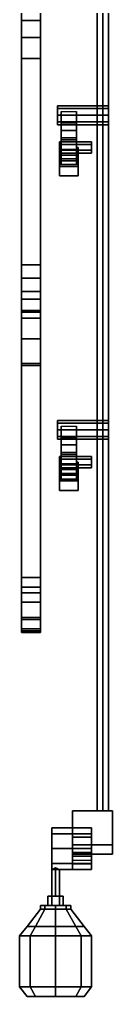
# Model space of a CAD drawing. Extents: x -1.5 to 1.4, y -6 to 6.3.
# Drawn here: x -1.01 to -0.52, y -6 to -0.85 of the extents above; entities that cross this region are included whole.
import ezdxf

# ---------------------------------------------------------------- set-up
doc = ezdxf.new("R2010")
doc.units = 0
doc.layers.add('B2', color=1, linetype='CONTINUOUS')
doc.layers.add('S2', color=5, linetype='CONTINUOUS')

msp = doc.modelspace()

# ---------------------------------------------------------------- linework, layer by layer
at = {"layer": 'B2'}
for points in [[(-1, -0.85, 0.45), (-1, -0.85, 0.22), (-1, -0.7, 0.16), (-1, -0.7, 0.46)], [(-1, -0.7, 0.16), (-1, -0.85, 0.22), (-0.9, -0.85, 0.22), (-0.9, -0.7, 0.16)], [(-0.9, -0.7, 0.46), (-0.9, -0.85, 0.45), (-1, -0.85, 0.45), (-1, -0.7, 0.46)], [(-0.9, -0.7, 0.16), (-0.9, -0.85, 0.22), (-0.9, -0.85, 0.45), (-0.9, -0.7, 0.46)], [(-1, -0.94, 0.47), (-1, -0.94, 0.22), (-1, -0.85, 0.22), (-1, -0.85, 0.45)], [(-1, -0.85, 0.22), (-1, -0.94, 0.22), (-0.9, -0.94, 0.22), (-0.9, -0.85, 0.22)], [(-0.9, -0.85, 0.45), (-0.9, -0.94, 0.47), (-1, -0.94, 0.47), (-1, -0.85, 0.45)], [(-0.9, -0.85, 0.22), (-0.9, -0.94, 0.22), (-0.9, -0.94, 0.47), (-0.9, -0.85, 0.45)], [(-1, -1.05, 0.39), (-1, -1.05, 0.29), (-1, -0.94, 0.22), (-1, -0.94, 0.47)], [(-1, -0.94, 0.22), (-1, -1.05, 0.29), (-0.9, -1.05, 0.29), (-0.9, -0.94, 0.22)], [(-0.9, -0.94, 0.47), (-0.9, -1.05, 0.39), (-1, -1.05, 0.39), (-1, -0.94, 0.47)], [(-0.9, -0.94, 0.22), (-0.9, -1.05, 0.29), (-0.9, -1.05, 0.39), (-0.9, -0.94, 0.47)], [(-0.9, -1.05, 0.39), (-0.9, -2.14, 0.39), (-1, -2.14, 0.39), (-1, -1.05, 0.39)], [(-1, -1.05, 0.29), (-1, -2.14, 0.29), (-0.9, -2.14, 0.29), (-0.9, -1.05, 0.29)], [(-1, -2.14, 0.39), (-1, -2.14, 0.29), (-1, -1.05, 0.29), (-1, -1.05, 0.39)], [(-0.9, -1.05, 0.29), (-0.9, -2.14, 0.29), (-0.9, -2.14, 0.39), (-0.9, -1.05, 0.39)], [(-1, -2.21, 0.46), (-1, -2.21, 0.23), (-1, -2.14, 0.29), (-1, -2.14, 0.39)], [(-1, -2.14, 0.29), (-1, -2.21, 0.23), (-0.9, -2.21, 0.23), (-0.9, -2.14, 0.29)], [(-0.9, -2.14, 0.39), (-0.9, -2.21, 0.46), (-1, -2.21, 0.46), (-1, -2.14, 0.39)], [(-0.9, -2.14, 0.29), (-0.9, -2.21, 0.23), (-0.9, -2.21, 0.46), (-0.9, -2.14, 0.39)], [(-1, -2.38, 0.46), (-1, -2.28, 0.21), (-1, -2.21, 0.23), (-1, -2.21, 0.46)], [(-1, -2.21, 0.23), (-1, -2.28, 0.21), (-0.9, -2.28, 0.21), (-0.9, -2.21, 0.23)], [(-0.9, -2.21, 0.46), (-0.9, -2.38, 0.46), (-1, -2.38, 0.46), (-1, -2.21, 0.46)], [(-0.9, -2.21, 0.23), (-0.9, -2.28, 0.21), (-0.9, -2.38, 0.46), (-0.9, -2.21, 0.46)], [(-1, -2.39, 0.24), (-1, -2.32, 0.21), (-1, -2.28, 0.21), (-1, -2.38, 0.46)], [(-1, -2.28, 0.21), (-1, -2.32, 0.21), (-0.9, -2.32, 0.21), (-0.9, -2.28, 0.21)], [(-0.9, -2.28, 0.21), (-0.9, -2.32, 0.21), (-0.9, -2.39, 0.24), (-0.9, -2.38, 0.46)], [(-0.9, -2.39, 0.24), (-0.9, -2.32, 0.21), (-1, -2.32, 0.21), (-1, -2.39, 0.24)], [(-1, -2.53, 0.24), (-1, -2.39, 0.24), (-1, -2.38, 0.46), (-1, -2.42, 0.43)], [(-1, -2.42, 0.43), (-1, -2.38, 0.46), (-0.9, -2.38, 0.46), (-0.9, -2.42, 0.43)], [(-0.9, -2.53, 0.24), (-0.9, -2.39, 0.24), (-1, -2.39, 0.24), (-1, -2.53, 0.24)], [(-1, -2.66, 0.29), (-1, -2.53, 0.24), (-1, -2.42, 0.43), (-1, -2.53, 0.42)], [(-1, -2.53, 0.42), (-1, -2.42, 0.43), (-0.9, -2.42, 0.43), (-0.9, -2.53, 0.42)], [(-0.9, -2.38, 0.46), (-0.9, -2.39, 0.24), (-0.9, -2.53, 0.24), (-0.9, -2.42, 0.43)], [(-0.9, -2.42, 0.43), (-0.9, -2.53, 0.24), (-0.9, -2.66, 0.29), (-0.9, -2.53, 0.42)], [(-1, -2.67, 0.29), (-1, -2.66, 0.29), (-1, -2.53, 0.42), (-1, -2.67, 0.37)], [(-0.9, -2.66, 0.29), (-0.9, -2.53, 0.24), (-1, -2.53, 0.24), (-1, -2.66, 0.29)], [(-1, -2.67, 0.37), (-1, -2.53, 0.42), (-0.9, -2.53, 0.42), (-0.9, -2.67, 0.37)], [(-0.9, -2.53, 0.42), (-0.9, -2.66, 0.29), (-0.9, -2.67, 0.29), (-0.9, -2.67, 0.37)], [(-0.9, -2.67, 0.29), (-0.9, -2.66, 0.29), (-1, -2.66, 0.29), (-1, -2.67, 0.29)], [(-1, -3.79, 0.37), (-1, -3.79, 0.29), (-1, -2.67, 0.29), (-1, -2.67, 0.37)], [(-1, -2.67, 0.29), (-1, -3.79, 0.29), (-0.9, -3.79, 0.29), (-0.9, -2.67, 0.29)], [(-0.9, -2.67, 0.37), (-0.9, -3.79, 0.37), (-1, -3.79, 0.37), (-1, -2.67, 0.37)], [(-0.9, -2.67, 0.29), (-0.9, -3.79, 0.29), (-0.9, -3.79, 0.37), (-0.9, -2.67, 0.37)], [(-1, -3.84, 0.39), (-1, -3.84, 0.26), (-1, -3.79, 0.29), (-1, -3.79, 0.37)], [(-1, -3.79, 0.29), (-1, -3.84, 0.26), (-0.9, -3.84, 0.26), (-0.9, -3.79, 0.29)], [(-0.9, -3.79, 0.37), (-0.9, -3.84, 0.39), (-1, -3.84, 0.39), (-1, -3.79, 0.37)], [(-0.9, -3.79, 0.29), (-0.9, -3.84, 0.26), (-0.9, -3.84, 0.39), (-0.9, -3.79, 0.37)], [(-1, -3.87, 0.44), (-1, -3.87, 0.23), (-1, -3.84, 0.26), (-1, -3.84, 0.39)], [(-1, -3.84, 0.26), (-1, -3.87, 0.23), (-0.9, -3.87, 0.23), (-0.9, -3.84, 0.26)], [(-0.9, -3.84, 0.39), (-0.9, -3.87, 0.44), (-1, -3.87, 0.44), (-1, -3.84, 0.39)], [(-0.9, -3.84, 0.26), (-0.9, -3.87, 0.23), (-0.9, -3.87, 0.44), (-0.9, -3.84, 0.39)], [(-1, -4.01, 0.44), (-1, -3.92, 0.22), (-1, -3.87, 0.23), (-1, -3.87, 0.44)], [(-1, -3.87, 0.23), (-1, -3.92, 0.22), (-0.9, -3.92, 0.22), (-0.9, -3.87, 0.23)], [(-0.9, -3.87, 0.44), (-0.9, -4.01, 0.44), (-1, -4.01, 0.44), (-1, -3.87, 0.44)], [(-0.9, -3.87, 0.23), (-0.9, -3.92, 0.22), (-0.9, -4.01, 0.44), (-0.9, -3.87, 0.44)], [(-1, -4.07, 0.37), (-1, -4, 0.22), (-1, -3.92, 0.22), (-1, -4.01, 0.44)], [(-1, -3.92, 0.22), (-1, -4, 0.22), (-0.9, -4, 0.22), (-0.9, -3.92, 0.22)], [(-0.9, -3.92, 0.22), (-0.9, -4, 0.22), (-0.9, -4.07, 0.37), (-0.9, -4.01, 0.44)], [(-1, -4.08, 0.31), (-1, -4.06, 0.25), (-1, -4, 0.22), (-1, -4.07, 0.37)], [(-1, -4, 0.22), (-1, -4.06, 0.25), (-0.9, -4.06, 0.25), (-0.9, -4, 0.22)], [(-0.9, -4.01, 0.44), (-0.9, -4.07, 0.37), (-1, -4.07, 0.37), (-1, -4.01, 0.44)], [(-0.9, -4, 0.22), (-0.9, -4.06, 0.25), (-0.9, -4.08, 0.31), (-0.9, -4.07, 0.37)], [(-0.9, -4.08, 0.31), (-0.9, -4.06, 0.25), (-1, -4.06, 0.25), (-1, -4.08, 0.31)], [(-0.9, -4.07, 0.37), (-0.9, -4.08, 0.31), (-1, -4.08, 0.31), (-1, -4.07, 0.37)]]:
    msp.add_3dface(points, dxfattribs=at)
at = {"layer": 'S2'}
for points in [[(-0.57, 3.56, 0.15), (-0.6, 3.56, 0.18), (-0.6, -5.02, 0.18), (-0.57, -5.02, 0.15)], [(-0.6, 3.56, 0.18), (-0.57, 3.56, 0.21), (-0.57, -5.02, 0.21), (-0.6, -5.02, 0.18)], [(-0.54, 3.56, 0.18), (-0.57, 3.56, 0.15), (-0.57, -5.02, 0.15), (-0.54, -5.02, 0.18)], [(-0.57, 3.56, 0.21), (-0.54, 3.56, 0.18), (-0.54, -5.02, 0.18), (-0.57, -5.02, 0.21)], [(-0.81, -1.3, 0.18), (-0.81, -1.3146, 0.1446), (-0.54, -1.3146, 0.1446), (-0.54, -1.3, 0.18)], [(-0.81, -1.3146, 0.2154), (-0.81, -1.3, 0.18), (-0.54, -1.3, 0.18), (-0.54, -1.3146, 0.2154)], [(-0.81, -1.35, 0.23), (-0.81, -1.3146, 0.2154), (-0.54, -1.3146, 0.2154), (-0.54, -1.35, 0.23)], [(-0.81, -1.3146, 0.1446), (-0.81, -1.35, 0.13), (-0.54, -1.35, 0.13), (-0.54, -1.3146, 0.1446)], [(-0.79, -1.48, 0.42), (-0.79, -1.4, 0.21), (-0.79, -1.33, 0.21), (-0.79, -1.39, 0.61)], [(-0.79, -1.39, 0.61), (-0.79, -1.33, 0.21), (-0.71, -1.33, 0.21), (-0.71, -1.39, 0.61)], [(-0.71, -1.33, 0.21), (-0.71, -1.4, 0.21), (-0.71, -1.48, 0.42), (-0.71, -1.39, 0.61)], [(-0.54, -1.35, 0.23), (-0.54, -1.3146, 0.2154), (-0.54, -1.3, 0.18), (-0.54, -1.3854, 0.2154)], [(-0.54, -1.3854, 0.2154), (-0.54, -1.3, 0.18), (-0.54, -1.3146, 0.1446), (-0.54, -1.4, 0.18)], [(-0.54, -1.4, 0.18), (-0.54, -1.3146, 0.1446), (-0.54, -1.35, 0.13), (-0.54, -1.3854, 0.1446)], [(-0.81, -1.3854, 0.2154), (-0.81, -1.35, 0.23), (-0.54, -1.35, 0.23), (-0.54, -1.3854, 0.2154)], [(-0.81, -1.35, 0.13), (-0.81, -1.3854, 0.1446), (-0.54, -1.3854, 0.1446), (-0.54, -1.35, 0.13)], [(-0.81, -1.3854, 0.1446), (-0.81, -1.4, 0.18), (-0.54, -1.4, 0.18), (-0.54, -1.3854, 0.1446)], [(-0.81, -1.4, 0.18), (-0.81, -1.3854, 0.2154), (-0.54, -1.3854, 0.2154), (-0.54, -1.4, 0.18)], [(-0.79, -1.53, 0.37), (-0.79, -1.48, 0.42), (-0.79, -1.39, 0.61), (-0.79, -1.43, 0.8)], [(-0.79, -1.43, 0.8), (-0.79, -1.39, 0.61), (-0.71, -1.39, 0.61), (-0.71, -1.43, 0.8)], [(-0.71, -1.39, 0.61), (-0.71, -1.48, 0.42), (-0.71, -1.53, 0.37), (-0.71, -1.43, 0.8)], [(-0.71, -1.48, 0.42), (-0.71, -1.4, 0.21), (-0.79, -1.4, 0.21), (-0.79, -1.48, 0.42)], [(-0.79, -1.58, 1.11), (-0.79, -1.49, 0.86), (-0.79, -1.43, 0.8), (-0.79, -1.47, 1.12)], [(-0.79, -1.47, 1.12), (-0.79, -1.43, 0.8), (-0.71, -1.43, 0.8), (-0.71, -1.47, 1.12)], [(-0.79, -1.61, 0.36), (-0.79, -1.53, 0.37), (-0.79, -1.43, 0.8), (-0.79, -1.53, 0.56)], [(-0.79, -1.52, 0.7), (-0.79, -1.53, 0.56), (-0.79, -1.43, 0.8), (-0.79, -1.49, 0.86)], [(-0.71, -1.43, 0.8), (-0.71, -1.49, 0.86), (-0.71, -1.58, 1.11), (-0.71, -1.47, 1.12)], [(-0.71, -1.43, 0.8), (-0.71, -1.53, 0.37), (-0.71, -1.61, 0.36), (-0.71, -1.53, 0.56)], [(-0.71, -1.43, 0.8), (-0.71, -1.53, 0.56), (-0.71, -1.52, 0.7), (-0.71, -1.49, 0.86)], [(-0.8, -1.505, 1.076), (-0.8, -1.49, 1.05), (-0.63, -1.49, 1.05), (-0.63, -1.505, 1.076)], [(-0.8, -1.49, 1.05), (-0.8, -1.505, 1.024), (-0.63, -1.505, 1.024), (-0.63, -1.49, 1.05)], [(-0.71, -1.47, 1.12), (-0.71, -1.58, 1.11), (-0.79, -1.58, 1.11), (-0.79, -1.47, 1.12)], [(-0.71, -1.53, 0.37), (-0.71, -1.48, 0.42), (-0.79, -1.48, 0.42), (-0.79, -1.53, 0.37)], [(-0.79, -1.58, 1.11), (-0.79, -1.55, 0.87), (-0.79, -1.49, 0.86), (-0.79, -1.58, 1.11)], [(-0.79, -1.55, 0.87), (-0.79, -1.52, 0.7), (-0.79, -1.49, 0.86)], [(-0.71, -1.49, 0.86), (-0.71, -1.55, 0.87), (-0.71, -1.58, 1.11)], [(-0.71, -1.49, 0.86), (-0.71, -1.52, 0.7), (-0.71, -1.55, 0.87), (-0.71, -1.49, 0.86)], [(-0.63, -1.535, 1.076), (-0.63, -1.505, 1.076), (-0.63, -1.49, 1.05), (-0.63, -1.55, 1.05)], [(-0.63, -1.55, 1.05), (-0.63, -1.49, 1.05), (-0.63, -1.505, 1.024), (-0.63, -1.535, 1.024)], [(-0.8, -1.535, 1.076), (-0.8, -1.505, 1.076), (-0.63, -1.505, 1.076), (-0.63, -1.535, 1.076)], [(-0.8, -1.505, 1.024), (-0.8, -1.535, 1.024), (-0.63, -1.535, 1.024), (-0.63, -1.505, 1.024)], [(-0.8, -1.62, 0.34), (-0.8, -1.61, 0.36), (-0.8, -1.53, 0.56), (-0.8, -1.52, 0.7)], [(-0.8, -1.67, 0.35), (-0.8, -1.62, 0.34), (-0.8, -1.52, 0.7), (-0.8, -1.59, 0.54)], [(-0.8, -1.55, 0.87), (-0.8, -1.52, 0.7), (-0.79, -1.52, 0.7), (-0.79, -1.55, 0.87)], [(-0.8, -1.52, 0.7), (-0.8, -1.53, 0.56), (-0.79, -1.53, 0.56), (-0.79, -1.52, 0.7)], [(-0.8, -1.59, 0.54), (-0.8, -1.52, 0.7), (-0.8, -1.55, 0.87), (-0.8, -1.58, 0.65)], [(-0.8, -1.53, 0.56), (-0.8, -1.61, 0.36), (-0.79, -1.61, 0.36), (-0.79, -1.53, 0.56)], [(-0.8, -1.55, 1.05), (-0.8, -1.535, 1.076), (-0.63, -1.535, 1.076), (-0.63, -1.55, 1.05)], [(-0.8, -1.535, 1.024), (-0.8, -1.55, 1.05), (-0.63, -1.55, 1.05), (-0.63, -1.535, 1.024)], [(-0.71, -1.61, 0.36), (-0.71, -1.53, 0.37), (-0.79, -1.53, 0.37), (-0.79, -1.61, 0.36)], [(-0.71, -1.55, 0.87), (-0.71, -1.52, 0.7), (-0.7, -1.52, 0.7), (-0.7, -1.55, 0.87)], [(-0.71, -1.52, 0.7), (-0.71, -1.53, 0.56), (-0.7, -1.53, 0.56), (-0.7, -1.52, 0.7)], [(-0.7, -1.61, 0.36), (-0.7, -1.53, 0.56), (-0.71, -1.53, 0.56), (-0.71, -1.61, 0.36)], [(-0.7, -1.53, 0.56), (-0.7, -1.61, 0.36), (-0.7, -1.62, 0.34), (-0.7, -1.52, 0.7)], [(-0.7, -1.52, 0.7), (-0.7, -1.62, 0.34), (-0.7, -1.67, 0.35), (-0.7, -1.59, 0.54)], [(-0.7, -1.55, 0.87), (-0.7, -1.52, 0.7), (-0.7, -1.59, 0.54), (-0.7, -1.58, 0.65)], [(-0.8, -1.58, 0.65), (-0.8, -1.55, 0.87), (-0.8, -1.56, 0.91), (-0.8, -1.58, 0.78)], [(-0.8, -1.56, 0.91), (-0.8, -1.55, 0.87), (-0.7, -1.55, 0.87), (-0.7, -1.56, 0.91)], [(-0.8, -1.58, 0.78), (-0.8, -1.56, 0.91), (-0.8, -1.62, 0.91), (-0.8, -1.58, 0.78)], [(-0.8, -1.62, 0.91), (-0.8, -1.56, 0.91), (-0.7, -1.56, 0.91), (-0.7, -1.62, 0.91)], [(-0.8, -1.58, 0.78), (-0.8, -1.62, 0.91), (-0.7, -1.62, 0.91), (-0.7, -1.58, 0.78)], [(-0.7, -1.58, 0.78), (-0.7, -1.58, 0.65), (-0.8, -1.58, 0.65), (-0.8, -1.58, 0.78)], [(-0.7, -1.58, 0.78), (-0.7, -1.58, 0.78), (-0.8, -1.58, 0.78)], [(-0.7, -1.58, 0.65), (-0.7, -1.59, 0.54), (-0.8, -1.59, 0.54), (-0.8, -1.58, 0.65)], [(-0.7, -1.59, 0.54), (-0.7, -1.67, 0.35), (-0.8, -1.67, 0.35), (-0.8, -1.59, 0.54)], [(-0.71, -1.58, 1.11), (-0.71, -1.55, 0.87), (-0.79, -1.55, 0.87), (-0.79, -1.58, 1.11)], [(-0.7, -1.56, 0.91), (-0.7, -1.55, 0.87), (-0.7, -1.58, 0.65), (-0.7, -1.58, 0.78)], [(-0.7, -1.62, 0.91), (-0.7, -1.56, 0.91), (-0.7, -1.58, 0.78)], [(-0.7, -1.62, 0.34), (-0.7, -1.61, 0.36), (-0.8, -1.61, 0.36), (-0.8, -1.62, 0.34)], [(-0.7, -1.67, 0.35), (-0.7, -1.62, 0.34), (-0.8, -1.62, 0.34), (-0.8, -1.67, 0.35)], [(-0.81, -2.96, 0.18), (-0.81, -2.9746, 0.1446), (-0.54, -2.9746, 0.1446), (-0.54, -2.96, 0.18)], [(-0.81, -2.9746, 0.2154), (-0.81, -2.96, 0.18), (-0.54, -2.96, 0.18), (-0.54, -2.9746, 0.2154)], [(-0.81, -3.01, 0.23), (-0.81, -2.9746, 0.2154), (-0.54, -2.9746, 0.2154), (-0.54, -3.01, 0.23)], [(-0.81, -2.9746, 0.1446), (-0.81, -3.01, 0.13), (-0.54, -3.01, 0.13), (-0.54, -2.9746, 0.1446)], [(-0.54, -3.0454, 0.2154), (-0.54, -2.96, 0.18), (-0.54, -2.9746, 0.1446), (-0.54, -3.06, 0.18)], [(-0.54, -3.01, 0.23), (-0.54, -2.9746, 0.2154), (-0.54, -2.96, 0.18), (-0.54, -3.0454, 0.2154)], [(-0.54, -3.06, 0.18), (-0.54, -2.9746, 0.1446), (-0.54, -3.01, 0.13), (-0.54, -3.0454, 0.1446)], [(-0.81, -3.0454, 0.2154), (-0.81, -3.01, 0.23), (-0.54, -3.01, 0.23), (-0.54, -3.0454, 0.2154)], [(-0.81, -3.01, 0.13), (-0.81, -3.0454, 0.1446), (-0.54, -3.0454, 0.1446), (-0.54, -3.01, 0.13)], [(-0.79, -3.05, 0.61), (-0.79, -2.99, 0.21), (-0.71, -2.99, 0.21), (-0.71, -3.05, 0.61)], [(-0.79, -3.14, 0.42), (-0.79, -3.06, 0.21), (-0.79, -2.99, 0.21), (-0.79, -3.05, 0.61)], [(-0.71, -2.99, 0.21), (-0.71, -3.06, 0.21), (-0.71, -3.14, 0.42), (-0.71, -3.05, 0.61)], [(-0.81, -3.0454, 0.1446), (-0.81, -3.06, 0.18), (-0.54, -3.06, 0.18), (-0.54, -3.0454, 0.1446)], [(-0.81, -3.06, 0.18), (-0.81, -3.0454, 0.2154), (-0.54, -3.0454, 0.2154), (-0.54, -3.06, 0.18)], [(-0.79, -3.09, 0.8), (-0.79, -3.05, 0.61), (-0.71, -3.05, 0.61), (-0.71, -3.09, 0.8)], [(-0.79, -3.19, 0.37), (-0.79, -3.14, 0.42), (-0.79, -3.05, 0.61), (-0.79, -3.09, 0.8)], [(-0.71, -3.14, 0.42), (-0.71, -3.06, 0.21), (-0.79, -3.06, 0.21), (-0.79, -3.14, 0.42)], [(-0.79, -3.13, 1.12), (-0.79, -3.09, 0.8), (-0.71, -3.09, 0.8), (-0.71, -3.13, 1.12)], [(-0.79, -3.24, 1.11), (-0.79, -3.15, 0.86), (-0.79, -3.09, 0.8), (-0.79, -3.13, 1.12)], [(-0.79, -3.18, 0.7), (-0.79, -3.19, 0.56), (-0.79, -3.09, 0.8), (-0.79, -3.15, 0.86)], [(-0.79, -3.27, 0.36), (-0.79, -3.19, 0.37), (-0.79, -3.09, 0.8), (-0.79, -3.19, 0.56)], [(-0.71, -3.05, 0.61), (-0.71, -3.14, 0.42), (-0.71, -3.19, 0.37), (-0.71, -3.09, 0.8)], [(-0.71, -3.09, 0.8), (-0.71, -3.15, 0.86), (-0.71, -3.24, 1.11), (-0.71, -3.13, 1.12)], [(-0.71, -3.09, 0.8), (-0.71, -3.19, 0.56), (-0.71, -3.18, 0.7), (-0.71, -3.15, 0.86)], [(-0.71, -3.09, 0.8), (-0.71, -3.19, 0.37), (-0.71, -3.27, 0.36), (-0.71, -3.19, 0.56)], [(-0.71, -3.13, 1.12), (-0.71, -3.24, 1.11), (-0.79, -3.24, 1.11), (-0.79, -3.13, 1.12)], [(-0.71, -3.19, 0.37), (-0.71, -3.14, 0.42), (-0.79, -3.14, 0.42), (-0.79, -3.19, 0.37)], [(-0.8, -3.165, 1.076), (-0.8, -3.15, 1.05), (-0.63, -3.15, 1.05), (-0.63, -3.165, 1.076)], [(-0.8, -3.15, 1.05), (-0.8, -3.165, 1.024), (-0.63, -3.165, 1.024), (-0.63, -3.15, 1.05)], [(-0.8, -3.195, 1.076), (-0.8, -3.165, 1.076), (-0.63, -3.165, 1.076), (-0.63, -3.195, 1.076)], [(-0.8, -3.165, 1.024), (-0.8, -3.195, 1.024), (-0.63, -3.195, 1.024), (-0.63, -3.165, 1.024)], [(-0.8, -3.33, 0.35), (-0.8, -3.28, 0.34), (-0.8, -3.18, 0.7), (-0.8, -3.25, 0.54)], [(-0.8, -3.28, 0.34), (-0.8, -3.27, 0.36), (-0.8, -3.19, 0.56), (-0.8, -3.18, 0.7)], [(-0.8, -3.21, 0.87), (-0.8, -3.18, 0.7), (-0.79, -3.18, 0.7), (-0.79, -3.21, 0.87)], [(-0.8, -3.25, 0.54), (-0.8, -3.18, 0.7), (-0.8, -3.21, 0.87), (-0.8, -3.24, 0.65)], [(-0.8, -3.18, 0.7), (-0.8, -3.19, 0.56), (-0.79, -3.19, 0.56), (-0.79, -3.18, 0.7)], [(-0.8, -3.19, 0.56), (-0.8, -3.27, 0.36), (-0.79, -3.27, 0.36), (-0.79, -3.19, 0.56)], [(-0.8, -3.21, 1.05), (-0.8, -3.195, 1.076), (-0.63, -3.195, 1.076), (-0.63, -3.21, 1.05)], [(-0.8, -3.195, 1.024), (-0.8, -3.21, 1.05), (-0.63, -3.21, 1.05), (-0.63, -3.195, 1.024)], [(-0.79, -3.24, 1.11), (-0.79, -3.21, 0.87), (-0.79, -3.15, 0.86), (-0.79, -3.24, 1.11)], [(-0.79, -3.21, 0.87), (-0.79, -3.18, 0.7), (-0.79, -3.15, 0.86)], [(-0.71, -3.27, 0.36), (-0.71, -3.19, 0.37), (-0.79, -3.19, 0.37), (-0.79, -3.27, 0.36)], [(-0.71, -3.15, 0.86), (-0.71, -3.21, 0.87), (-0.71, -3.24, 1.11)], [(-0.71, -3.15, 0.86), (-0.71, -3.18, 0.7), (-0.71, -3.21, 0.87), (-0.71, -3.15, 0.86)], [(-0.71, -3.21, 0.87), (-0.71, -3.18, 0.7), (-0.7, -3.18, 0.7), (-0.7, -3.21, 0.87)], [(-0.71, -3.18, 0.7), (-0.71, -3.19, 0.56), (-0.7, -3.19, 0.56), (-0.7, -3.18, 0.7)], [(-0.7, -3.27, 0.36), (-0.7, -3.19, 0.56), (-0.71, -3.19, 0.56), (-0.71, -3.27, 0.36)], [(-0.7, -3.18, 0.7), (-0.7, -3.28, 0.34), (-0.7, -3.33, 0.35), (-0.7, -3.25, 0.54)], [(-0.7, -3.19, 0.56), (-0.7, -3.27, 0.36), (-0.7, -3.28, 0.34), (-0.7, -3.18, 0.7)], [(-0.7, -3.21, 0.87), (-0.7, -3.18, 0.7), (-0.7, -3.25, 0.54), (-0.7, -3.24, 0.65)], [(-0.63, -3.195, 1.076), (-0.63, -3.165, 1.076), (-0.63, -3.15, 1.05), (-0.63, -3.21, 1.05)], [(-0.63, -3.21, 1.05), (-0.63, -3.15, 1.05), (-0.63, -3.165, 1.024), (-0.63, -3.195, 1.024)], [(-0.8, -3.22, 0.91), (-0.8, -3.21, 0.87), (-0.7, -3.21, 0.87), (-0.7, -3.22, 0.91)], [(-0.8, -3.24, 0.65), (-0.8, -3.21, 0.87), (-0.8, -3.22, 0.91), (-0.8, -3.24, 0.78)], [(-0.8, -3.24, 0.78), (-0.8, -3.22, 0.91), (-0.8, -3.28, 0.91), (-0.8, -3.24, 0.78)], [(-0.8, -3.28, 0.91), (-0.8, -3.22, 0.91), (-0.7, -3.22, 0.91), (-0.7, -3.28, 0.91)], [(-0.8, -3.24, 0.78), (-0.8, -3.28, 0.91), (-0.7, -3.28, 0.91), (-0.7, -3.24, 0.78)], [(-0.7, -3.24, 0.78), (-0.7, -3.24, 0.78), (-0.8, -3.24, 0.78)], [(-0.7, -3.24, 0.78), (-0.7, -3.24, 0.65), (-0.8, -3.24, 0.65), (-0.8, -3.24, 0.78)], [(-0.7, -3.24, 0.65), (-0.7, -3.25, 0.54), (-0.8, -3.25, 0.54), (-0.8, -3.24, 0.65)], [(-0.71, -3.24, 1.11), (-0.71, -3.21, 0.87), (-0.79, -3.21, 0.87), (-0.79, -3.24, 1.11)], [(-0.7, -3.22, 0.91), (-0.7, -3.21, 0.87), (-0.7, -3.24, 0.65), (-0.7, -3.24, 0.78)], [(-0.7, -3.28, 0.91), (-0.7, -3.22, 0.91), (-0.7, -3.24, 0.78)], [(-0.7, -3.25, 0.54), (-0.7, -3.33, 0.35), (-0.8, -3.33, 0.35), (-0.8, -3.25, 0.54)], [(-0.7, -3.28, 0.34), (-0.7, -3.27, 0.36), (-0.8, -3.27, 0.36), (-0.8, -3.28, 0.34)], [(-0.7, -3.33, 0.35), (-0.7, -3.28, 0.34), (-0.8, -3.28, 0.34), (-0.8, -3.33, 0.35)], [(-0.52, -5.02, 0.23), (-0.52, -5.2, 0.23), (-0.73, -5.2, 0.23), (-0.73, -5.02, 0.23)], [(-0.73, -5.02, 0.12), (-0.73, -5.2, 0.12), (-0.52, -5.2, 0.12), (-0.52, -5.02, 0.12)], [(-0.73, -5.02, 0.23), (-0.73, -5.02, 0.12), (-0.52, -5.02, 0.12), (-0.52, -5.02, 0.23)], [(-0.73, -5.2, 0.23), (-0.73, -5.2, 0.12), (-0.73, -5.02, 0.12), (-0.73, -5.02, 0.23)], [(-0.52, -5.02, 0.12), (-0.52, -5.2, 0.12), (-0.52, -5.2, 0.23), (-0.52, -5.02, 0.23)], [(-0.84, -5.33, 0.49), (-0.84, -5.1422, 0.4122), (-0.84, -5.11, 0.49), (-0.84, -5.2978, 0.5678)], [(-0.84, -5.2978, 0.5678), (-0.84, -5.11, 0.49), (-0.84, -5.1422, 0.5678), (-0.84, -5.22, 0.6)], [(-0.84, -5.11, 0.49), (-0.84, -5.1422, 0.4122), (-0.63, -5.1422, 0.4122), (-0.63, -5.11, 0.49)], [(-0.84, -5.1422, 0.5678), (-0.84, -5.11, 0.49), (-0.63, -5.11, 0.49), (-0.63, -5.1422, 0.5678)], [(-0.84, -5.2978, 0.4122), (-0.84, -5.22, 0.38), (-0.84, -5.1422, 0.4122), (-0.84, -5.33, 0.49)], [(-0.84, -5.1422, 0.4122), (-0.84, -5.22, 0.38), (-0.63, -5.22, 0.38), (-0.63, -5.1422, 0.4122)], [(-0.84, -5.22, 0.6), (-0.84, -5.1422, 0.5678), (-0.63, -5.1422, 0.5678), (-0.63, -5.22, 0.6)], [(-0.73, -5.24, 1.18), (-0.73, -5.11, 0.49), (-0.63, -5.11, 0.49), (-0.63, -5.24, 1.18)], [(-0.73, -5.33, 1.18), (-0.73, -5.33, 0.49), (-0.73, -5.11, 0.49), (-0.73, -5.24, 1.18)], [(-0.63, -5.11, 0.49), (-0.63, -5.33, 0.49), (-0.63, -5.33, 1.18), (-0.63, -5.24, 1.18)], [(-0.73, -5.16, 0.41), (-0.73, -5.16, 0.23), (-0.63, -5.16, 0.23), (-0.63, -5.16, 0.41)], [(-0.73, -5.28, 0.41), (-0.73, -5.26, 0.23), (-0.73, -5.16, 0.23), (-0.73, -5.16, 0.41)], [(-0.73, -5.2, 0.12), (-0.73, -5.25, 0.15), (-0.52, -5.25, 0.15), (-0.52, -5.2, 0.12)], [(-0.73, -5.25, 0.2), (-0.73, -5.25, 0.15), (-0.73, -5.2, 0.12), (-0.73, -5.2, 0.23)], [(-0.63, -5.16, 0.23), (-0.63, -5.26, 0.23), (-0.63, -5.28, 0.41), (-0.63, -5.16, 0.41)], [(-0.52, -5.2, 0.23), (-0.52, -5.25, 0.2), (-0.63, -5.25, 0.2), (-0.63, -5.2, 0.23)], [(-0.63, -5.2, 0.23), (-0.63, -5.2, 0.23), (-0.63, -5.25, 0.2), (-0.63, -5.26, 0.23)], [(-0.52, -5.2, 0.12), (-0.52, -5.25, 0.15), (-0.52, -5.25, 0.2), (-0.52, -5.2, 0.23)], [(-0.84, -5.22, 0.38), (-0.84, -5.2978, 0.4122), (-0.63, -5.2978, 0.4122), (-0.63, -5.22, 0.38)], [(-0.84, -5.2978, 0.5678), (-0.84, -5.22, 0.6), (-0.63, -5.22, 0.6), (-0.63, -5.2978, 0.5678)], [(-0.73, -5.3, 1.22), (-0.73, -5.33, 1.18), (-0.73, -5.24, 1.18), (-0.73, -5.26, 1.22)], [(-0.73, -5.26, 1.22), (-0.73, -5.24, 1.18), (-0.63, -5.24, 1.18), (-0.63, -5.26, 1.22)], [(-0.52, -5.25, 0.2), (-0.52, -5.25, 0.15), (-0.73, -5.25, 0.15), (-0.73, -5.25, 0.2)], [(-0.63, -5.26, 0.23), (-0.63, -5.25, 0.2), (-0.73, -5.25, 0.2), (-0.73, -5.26, 0.23)], [(-0.63, -5.24, 1.18), (-0.63, -5.33, 1.18), (-0.63, -5.3, 1.22), (-0.63, -5.26, 1.22)], [(-0.84, -5.2978, 0.4122), (-0.84, -5.33, 0.49), (-0.63, -5.33, 0.49), (-0.63, -5.2978, 0.4122)], [(-0.84, -5.33, 0.49), (-0.84, -5.2978, 0.5678), (-0.63, -5.2978, 0.5678), (-0.63, -5.33, 0.49)], [(-0.63, -5.28, 0.41), (-0.63, -5.26, 0.23), (-0.73, -5.26, 0.23), (-0.73, -5.28, 0.41)], [(-0.63, -5.26, 1.22), (-0.63, -5.3, 1.22), (-0.73, -5.3, 1.22), (-0.73, -5.26, 1.22)], [(-0.63, -5.3, 1.22), (-0.63, -5.33, 1.18), (-0.73, -5.33, 1.18), (-0.73, -5.3, 1.22)], [(-0.84, -5.33, 1.17), (-0.82, -5.32, 1.19), (-0.82, -5.47, 1.19), (-0.84, -5.47, 1.17)], [(-0.82, -5.33, 1.15), (-0.84, -5.33, 1.17), (-0.84, -5.47, 1.17), (-0.82, -5.47, 1.15)], [(-0.82, -5.32, 1.19), (-0.8, -5.33, 1.17), (-0.8, -5.47, 1.17), (-0.82, -5.47, 1.19)], [(-0.8, -5.33, 1.17), (-0.82, -5.33, 1.15), (-0.82, -5.47, 1.15), (-0.8, -5.47, 1.17)], [(-0.63, -5.33, 1.18), (-0.63, -5.33, 0.49), (-0.73, -5.33, 0.49), (-0.73, -5.33, 1.18)], [(-0.84, -5.52, 1.2046), (-0.86, -5.52, 1.17), (-0.86, -5.47, 1.17), (-0.84, -5.47, 1.2046)], [(-0.86, -5.52, 1.17), (-0.84, -5.52, 1.1354), (-0.84, -5.47, 1.1354), (-0.86, -5.47, 1.17)], [(-0.8, -5.47, 1.2046), (-0.84, -5.47, 1.2046), (-0.86, -5.47, 1.17), (-0.78, -5.47, 1.17)], [(-0.78, -5.47, 1.17), (-0.86, -5.47, 1.17), (-0.84, -5.47, 1.1354), (-0.8, -5.47, 1.1354)], [(-0.8, -5.52, 1.2046), (-0.84, -5.52, 1.2046), (-0.84, -5.47, 1.2046), (-0.8, -5.47, 1.2046)], [(-0.84, -5.52, 1.1354), (-0.8, -5.52, 1.1354), (-0.8, -5.47, 1.1354), (-0.84, -5.47, 1.1354)], [(-0.78, -5.52, 1.17), (-0.8, -5.52, 1.2046), (-0.8, -5.47, 1.2046), (-0.78, -5.47, 1.17)], [(-0.8, -5.52, 1.1354), (-0.78, -5.52, 1.17), (-0.78, -5.47, 1.17), (-0.8, -5.47, 1.1354)], [(-0.9261, -5.63, 1.2761), (-0.97, -5.63, 1.17), (-0.9, -5.54, 1.17), (-0.8766, -5.54, 1.2266)], [(-0.97, -5.63, 1.17), (-0.9261, -5.63, 1.0639), (-0.8766, -5.54, 1.1134), (-0.9, -5.54, 1.17)], [(-0.9261, -5.63, 1.0639), (-0.82, -5.63, 1.02), (-0.82, -5.54, 1.09), (-0.8766, -5.54, 1.1134)], [(-0.82, -5.63, 1.32), (-0.9261, -5.63, 1.2761), (-0.8766, -5.54, 1.2266), (-0.82, -5.54, 1.25)], [(-0.8766, -5.54, 1.2266), (-0.9, -5.54, 1.17), (-0.9, -5.52, 1.17), (-0.8766, -5.52, 1.2266)], [(-0.9, -5.54, 1.17), (-0.8766, -5.54, 1.1134), (-0.8766, -5.52, 1.1134), (-0.9, -5.52, 1.17)], [(-0.74, -5.52, 1.17), (-0.8766, -5.52, 1.2266), (-0.9, -5.52, 1.17), (-0.7634, -5.52, 1.1134)], [(-0.7634, -5.52, 1.1134), (-0.9, -5.52, 1.17), (-0.8766, -5.52, 1.1134), (-0.82, -5.52, 1.09)], [(-0.82, -5.54, 1.25), (-0.8766, -5.54, 1.2266), (-0.8766, -5.52, 1.2266), (-0.82, -5.52, 1.25)], [(-0.8766, -5.54, 1.1134), (-0.82, -5.54, 1.09), (-0.82, -5.52, 1.09), (-0.8766, -5.52, 1.1134)], [(-0.7634, -5.52, 1.2266), (-0.82, -5.52, 1.25), (-0.8766, -5.52, 1.2266), (-0.74, -5.52, 1.17)], [(-0.7634, -5.54, 1.2266), (-0.82, -5.54, 1.25), (-0.82, -5.52, 1.25), (-0.7634, -5.52, 1.2266)], [(-0.82, -5.54, 1.09), (-0.7634, -5.54, 1.1134), (-0.7634, -5.52, 1.1134), (-0.82, -5.52, 1.09)], [(-0.82, -5.63, 1.02), (-0.7139, -5.63, 1.0639), (-0.7634, -5.54, 1.1134), (-0.82, -5.54, 1.09)], [(-0.7139, -5.63, 1.2761), (-0.82, -5.63, 1.32), (-0.82, -5.54, 1.25), (-0.7634, -5.54, 1.2266)], [(-0.74, -5.54, 1.17), (-0.7634, -5.54, 1.2266), (-0.7634, -5.52, 1.2266), (-0.74, -5.52, 1.17)], [(-0.7634, -5.54, 1.1134), (-0.74, -5.54, 1.17), (-0.74, -5.52, 1.17), (-0.7634, -5.52, 1.1134)], [(-0.67, -5.63, 1.17), (-0.7139, -5.63, 1.2761), (-0.7634, -5.54, 1.2266), (-0.74, -5.54, 1.17)], [(-0.7139, -5.63, 1.0639), (-0.67, -5.63, 1.17), (-0.74, -5.54, 1.17), (-0.7634, -5.54, 1.1134)], [(-1.01, -5.68, 1.17), (-0.9544, -5.68, 1.0356), (-0.9261, -5.63, 1.0639), (-0.97, -5.63, 1.17)], [(-0.9544, -5.68, 1.3044), (-1.01, -5.68, 1.17), (-0.97, -5.63, 1.17), (-0.9261, -5.63, 1.2761)], [(-0.9544, -5.68, 1.0356), (-0.82, -5.68, 0.98), (-0.82, -5.63, 1.02), (-0.9261, -5.63, 1.0639)], [(-0.82, -5.68, 1.36), (-0.9544, -5.68, 1.3044), (-0.9261, -5.63, 1.2761), (-0.82, -5.63, 1.32)], [(-0.82, -5.68, 0.98), (-0.6856, -5.68, 1.0356), (-0.7139, -5.63, 1.0639), (-0.82, -5.63, 1.02)], [(-0.6856, -5.68, 1.3044), (-0.82, -5.68, 1.36), (-0.82, -5.63, 1.32), (-0.7139, -5.63, 1.2761)], [(-0.6856, -5.68, 1.0356), (-0.63, -5.68, 1.17), (-0.67, -5.63, 1.17), (-0.7139, -5.63, 1.0639)], [(-0.63, -5.68, 1.17), (-0.6856, -5.68, 1.3044), (-0.7139, -5.63, 1.2761), (-0.67, -5.63, 1.17)], [(-1.01, -5.95, 1.17), (-0.9544, -5.95, 1.0356), (-0.9544, -5.68, 1.0356), (-1.01, -5.68, 1.17)], [(-0.9544, -5.95, 1.3044), (-1.01, -5.95, 1.17), (-1.01, -5.68, 1.17), (-0.9544, -5.68, 1.3044)], [(-0.82, -5.95, 1.36), (-0.9544, -5.95, 1.3044), (-0.9544, -5.68, 1.3044), (-0.82, -5.68, 1.36)], [(-0.9544, -5.95, 1.0356), (-0.82, -5.95, 0.98), (-0.82, -5.68, 0.98), (-0.9544, -5.68, 1.0356)], [(-0.6856, -5.95, 1.3044), (-0.82, -5.95, 1.36), (-0.82, -5.68, 1.36), (-0.6856, -5.68, 1.3044)], [(-0.82, -5.95, 0.98), (-0.6856, -5.95, 1.0356), (-0.6856, -5.68, 1.0356), (-0.82, -5.68, 0.98)], [(-0.6856, -5.95, 1.0356), (-0.63, -5.95, 1.17), (-0.63, -5.68, 1.17), (-0.6856, -5.68, 1.0356)], [(-0.63, -5.95, 1.17), (-0.6856, -5.95, 1.3044), (-0.6856, -5.68, 1.3044), (-0.63, -5.68, 1.17)], [(-0.9544, -5.95, 1.0356), (-1.01, -5.95, 1.17), (-0.97, -6, 1.17), (-0.9261, -6, 1.0639)], [(-1.01, -5.95, 1.17), (-0.9544, -5.95, 1.3044), (-0.9261, -6, 1.2761), (-0.97, -6, 1.17)], [(-0.82, -5.95, 0.98), (-0.9544, -5.95, 1.0356), (-0.9261, -6, 1.0639), (-0.82, -6, 1.02)], [(-0.9544, -5.95, 1.3044), (-0.82, -5.95, 1.36), (-0.82, -6, 1.32), (-0.9261, -6, 1.2761)], [(-0.6856, -5.95, 1.0356), (-0.82, -5.95, 0.98), (-0.82, -6, 1.02), (-0.7139, -6, 1.0639)], [(-0.82, -5.95, 1.36), (-0.6856, -5.95, 1.3044), (-0.7139, -6, 1.2761), (-0.82, -6, 1.32)], [(-0.63, -5.95, 1.17), (-0.6856, -5.95, 1.0356), (-0.7139, -6, 1.0639), (-0.67, -6, 1.17)], [(-0.6856, -5.95, 1.3044), (-0.63, -5.95, 1.17), (-0.67, -6, 1.17), (-0.7139, -6, 1.2761)], [(-0.9261, -6, 1.2761), (-0.67, -6, 1.17), (-0.7139, -6, 1.0639), (-0.97, -6, 1.17)], [(-0.97, -6, 1.17), (-0.7139, -6, 1.0639), (-0.82, -6, 1.02), (-0.9261, -6, 1.0639)], [(-0.82, -6, 1.32), (-0.7139, -6, 1.2761), (-0.67, -6, 1.17), (-0.9261, -6, 1.2761)]]:
    msp.add_3dface(points, dxfattribs=at)

doc.saveas('drawing.dxf')
